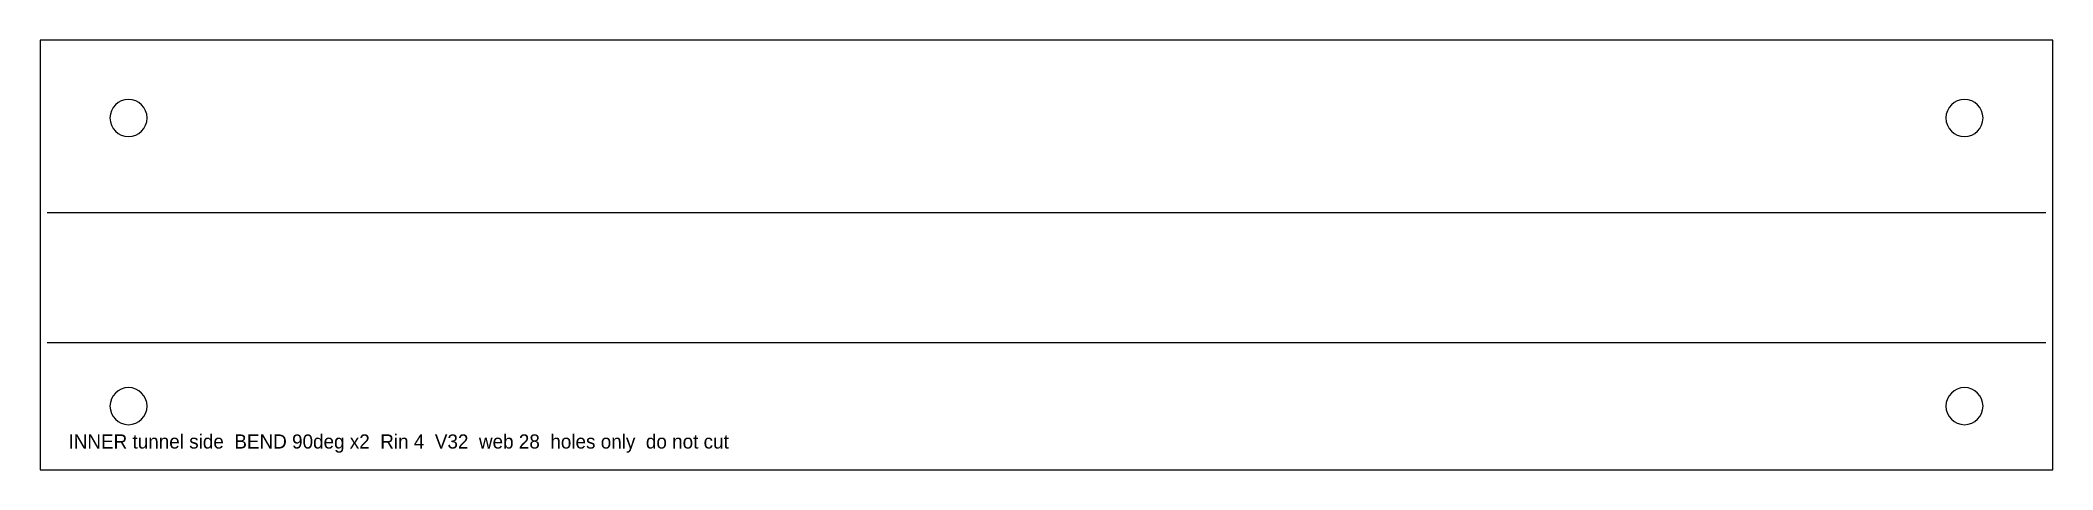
# Model space of a CAD drawing. Header units: millimetres. Extents: x -285 to 285, y 0 to 122.
import ezdxf

# ---------------------------------------------------------------- set-up
doc = ezdxf.new("R2010")
doc.units = ezdxf.units.MM
doc.layers.add('BEND', color=2, linetype='Continuous')
doc.layers.add('CUT', color=1, linetype='Continuous')

msp = doc.modelspace()

# ---------------------------------------------------------------- linework, layer by layer
at = {"layer": 'BEND'}
for p, q in [((-283, 72.8), (283, 72.8)), ((-283, 36), (283, 36))]:
    msp.add_line(p, q, dxfattribs=at)
at = {"layer": 'CUT'}
for p, q in [((285, 121.59), (-285, 121.59)), ((-285, 121.59), (-285, 0)), ((285, 0), (285, 121.59)), ((-285, 0), (285, 0))]:
    msp.add_line(p, q, dxfattribs=at)
for centre, start, end in [((-260, 99.59), 0, 180), ((260, 99.59), 0, 180), ((-260, 99.59), 180, 360), ((260, 99.59), 180, 360), ((-260, 18), 0, 180), ((260, 18), 0, 180), ((-260, 18), -180, 0), ((260, 18), -180, 0)]:
    msp.add_arc(centre, 5.25, start, end, dxfattribs=at)

# ---------------------------------------------------------------- texts
at = {"layer": 'BEND'}
msp.add_text('INNER tunnel side  BEND 90deg x2  Rin 4  V32  web 28  holes only  do not cut', height=4, dxfattribs=at).set_placement((-277, 6))

doc.saveas('drawing.dxf')
